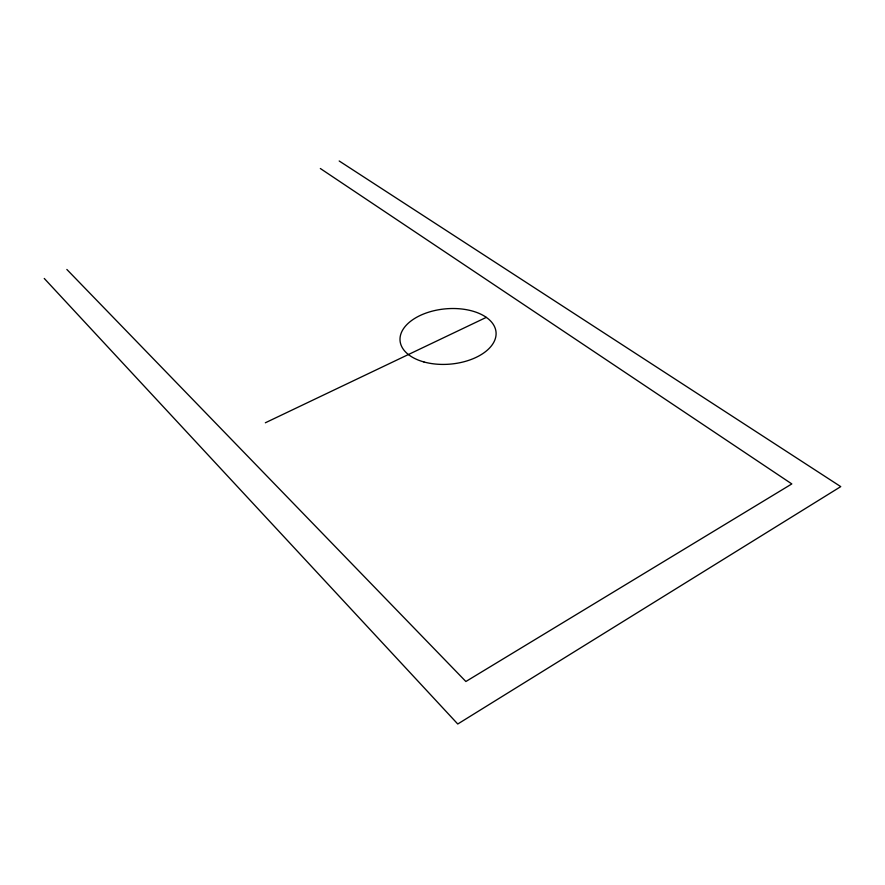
<?xml version="1.0" encoding="UTF-8"?>
<svg xmlns="http://www.w3.org/2000/svg" width="885" height="885" viewBox="0 0 885 885"><rect width="100%" height="100%" fill="white"/><g stroke="black" fill="none" stroke-linecap="round" stroke-linejoin="round"><path stroke-width="1.33" d="M265.345 422.787L486.296 317.372M339.187 160.993L840.75 486.628L457.755 724.007L44.25 278.454M320.337 168.504L791.821 483.929L465.875 681.505L66.851 269.46M423.882 361.943A48.177 27.734 -5.1 0 0 496.098 333.722A48.177 27.734 -5.1 0 0 424.18 313.755A48.177 27.734 -5.1 0 0 423.882 361.943"/></g></svg>
